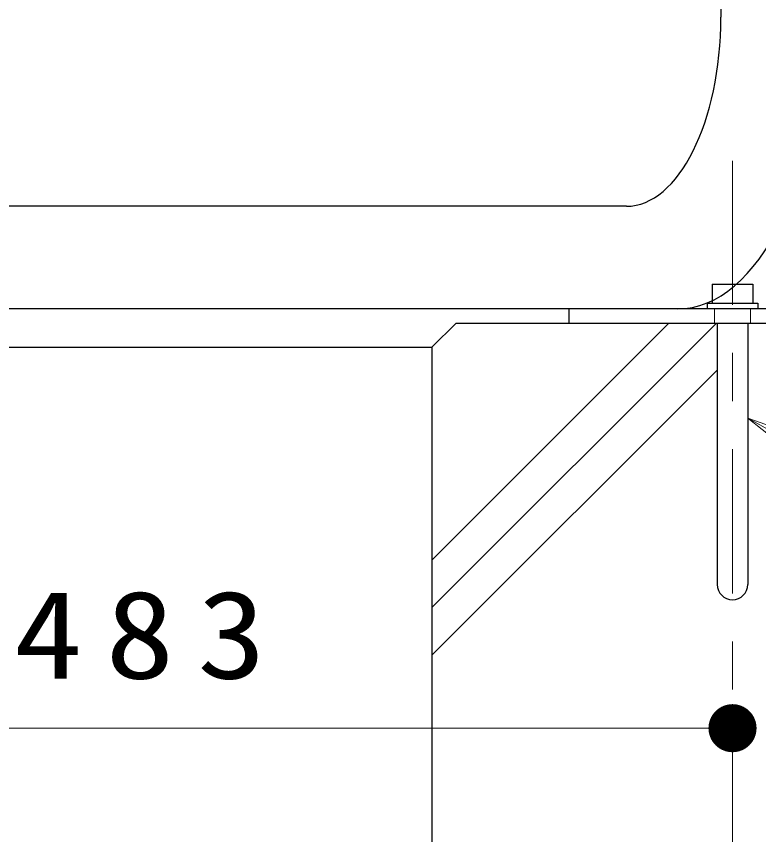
# Model space of a CAD drawing. Units: millimetres on the paper, scale 1:20. Extents: x -365 to 0, y 0 to 257.
# Drawn here: x -112.2 to -96.77, y 83.52 to 100.54 of the extents above; entities that cross this region are included whole.
import ezdxf

# ---------------------------------------------------------------- set-up
doc = ezdxf.new("R2010")
doc.units = ezdxf.units.MM
doc.linetypes.add('USER1', pattern=[4.5, 2.5, -2])
doc.linetypes.add('USER2', pattern=[6, 3, -1, 1, -1])
doc.layers.add('LY_1', color=7, linetype='Continuous', lineweight=25)
doc.styles.add('ＭＳ ゴシック', font='')
doc.styles.get('ＭＳ ゴシック').set_extended_font_data('MS Gothic')

# ---------------------------------------------------------------- blocks, each defined once
blk = doc.blocks.new('open_arrow')
at = {"color": 0, "linetype": 'Continuous', "lineweight": -2}
blk.add_lwpolyline([(7.5, 1.25), (0, 0), (7.5, -1.25)], dxfattribs=at)
blk = doc.blocks.new('filled_dot')
at = {"color": 0, "linetype": 'Continuous', "lineweight": -2, "const_width": 1.25}
blk.add_lwpolyline([(-0.625, 0, 1), (0.625, 0, 1)], format="xyb", close=True, dxfattribs=at)

msp = doc.modelspace()

# ---------------------------------------------------------------- linework, layer by layer
at = {"layer": 'LY_1', "color": 190}
for p, q in [((-97.554, 110.453), (-97.554, 100.52)), ((-99.52, 96.588), (-122.986, 96.588)), ((-96.397, 94.453), (-122.986, 94.453))]:
    msp.add_line(p, q, dxfattribs=at)
at = {"layer": 'LY_1', "color": 2, "linetype": 'USER2', "lineweight": 13}
for q in [(-97.312, 92.301), (-97.312, 73.306)]:
    msp.add_line((-97.312, 97.535), q, dxfattribs=at)
at = {"layer": 'LY_1'}
for p, q in [((-97.737, 94.968), (-96.887, 94.968)), ((-97.737, 94.968), (-97.737, 94.568)), ((-96.887, 94.968), (-96.887, 94.568)), ((-97.837, 94.568), (-96.787, 94.568)), ((-97.837, 94.568), (-97.837, 94.453)), ((-96.787, 94.568), (-96.787, 94.453)), ((-100.71, 94.153), (-100.71, 94.453)), ((-103.062, 94.153), (-103.562, 93.653)), ((-103.062, 94.153), (-91.562, 94.153)), ((-101.419, 94.153), (-96.971, 94.153)), ((-100.71, 94.153), (-96.397, 94.153)), ((-97.63, 94.153), (-97.63, 88.72)), ((-96.995, 94.153), (-96.995, 88.72)), ((-115.236, 93.653), (-103.562, 93.653)), ((-103.562, 93.653), (-103.562, 81.653))]:
    msp.add_line(p, q, dxfattribs=at)
at = {"layer": 'LY_1', "color": 2, "linetype": 'USER1', "lineweight": 13}
for p, q in [((-97.687, 94.153), (-97.687, 94.453)), ((-96.937, 94.153), (-96.937, 94.453))]:
    msp.add_line(p, q, dxfattribs=at)
at = {"layer": 'LY_1', "lineweight": 13}
for p, q in [((-103.562, 88.238), (-97.647, 94.153)), ((-103.562, 89.228), (-98.637, 94.153)), ((-103.562, 87.248), (-97.63, 93.18)), ((-96.995, 92.176), (-81.725, 83.789)), ((-97.312, 85.731), (-121.486, 85.731))]:
    msp.add_line(p, q, dxfattribs=at)
at = {"layer": 'LY_1'}
msp.add_arc((-97.312, 88.72), 0.318, 180, 0, dxfattribs=at)
at = {"layer": 'LY_1', "color": 190}
for centre, major_axis in [((-99.52, 100.52), (0, 3.933)), ((-98.453, 100.52), (0, 6.067))]:
    msp.add_ellipse(centre, major_axis=major_axis, ratio=0.5, start_param=3.141593, end_param=4.712389, dxfattribs=at)

# ---------------------------------------------------------------- block references
at = {"layer": 'LY_1', "lineweight": 13, "xscale": 0.4, "yscale": 0.4}
for name, p, rotation in [('open_arrow', (-96.995, 92.176), 331.2), ('filled_dot', (-97.312, 85.731), 180)]:
    msp.add_blockref(name, p, dxfattribs=dict(at, rotation=rotation))

# ---------------------------------------------------------------- texts
at = {"layer": 'LY_1', "insert": (-109.399, 86.731), "char_height": 1.833, "attachment_point": 8, "style": 'ＭＳ ゴシック'}
msp.add_mtext('\\T1.33;\\W1.15;483', dxfattribs=at)

doc.saveas('drawing.dxf')
